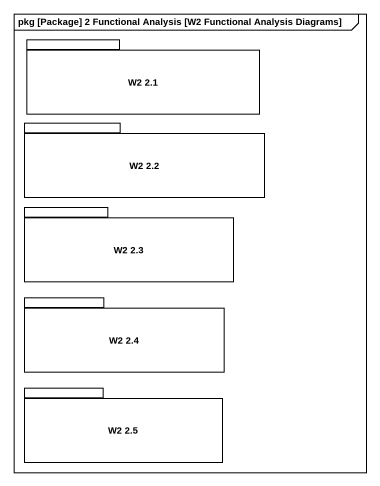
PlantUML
@startuml
mainframe pkg [Package] 2 Functional Analysis [W2 Functional Analysis Diagrams]
package "W2 2.1" as W2_2_1 {
}
package "W2 2.2" as W2_2_2 {
}
package "W2 2.3" as W2_2_3 {
}
package "W2 2.4" as W2_2_4 {
}
package "W2 2.5" as W2_2_5 {
}
@enduml
